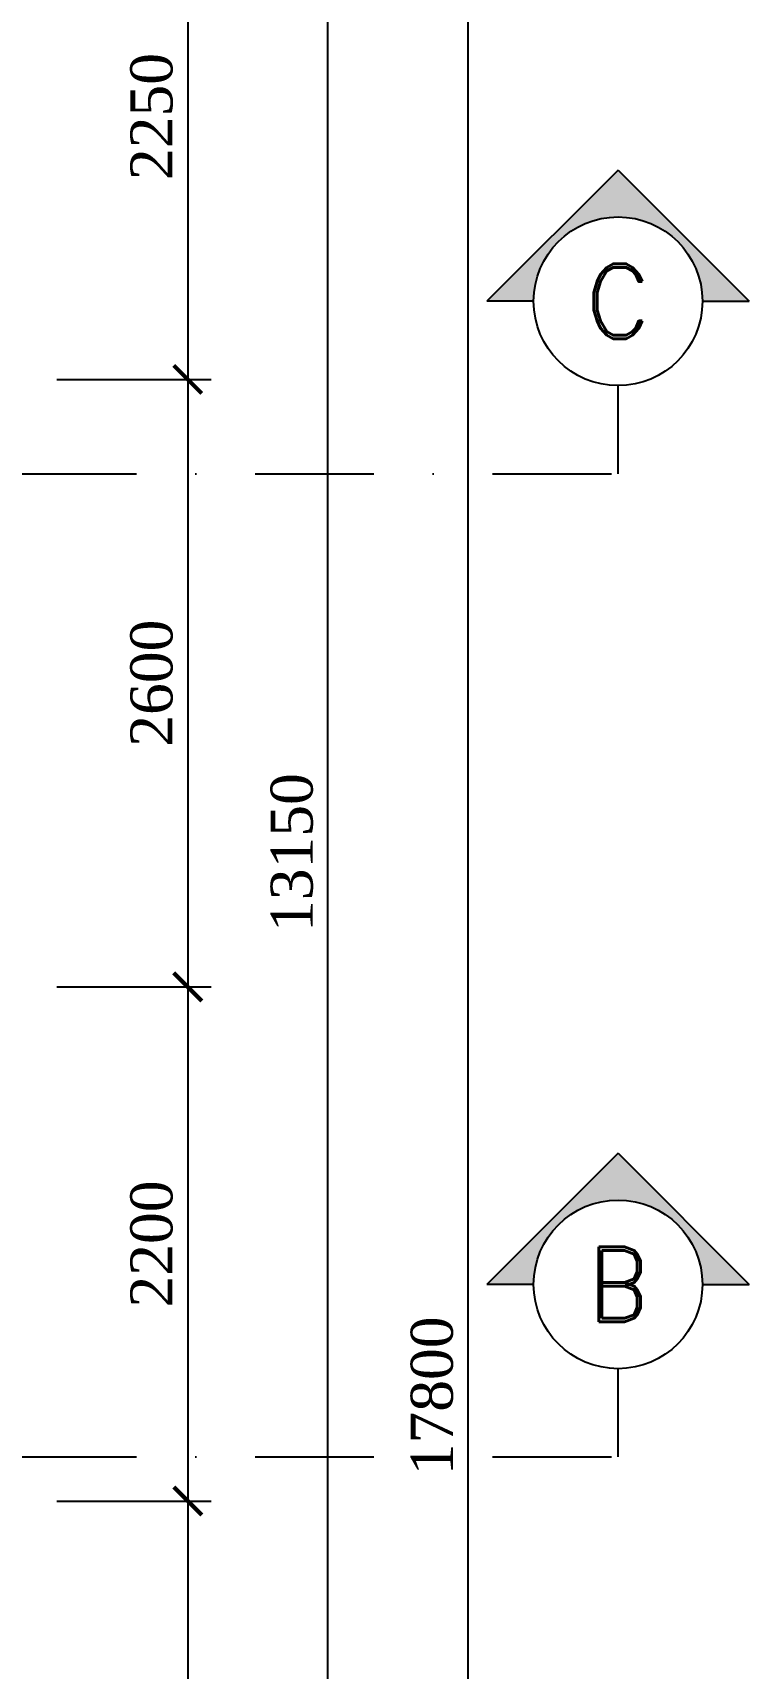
# Model space of a CAD drawing. Header units: millimetres. Extents: x -9564 to 494436, y -140371 to 4257.
# Drawn here: x 18715 to 21781, y -10018 to -3018 of the extents above; entities that cross this region are included whole.
import ezdxf
from ezdxf.enums import TextEntityAlignment as Align

# ---------------------------------------------------------------- set-up
doc = ezdxf.new("R2010")
doc.units = ezdxf.units.MM
doc.header["$MEASUREMENT"] = 0
doc.linetypes.add('DASHDOTX2', pattern=[50.8, 25.4, -12.7, 0, -12.7])
doc.layers.get('DEFPOINTS').update_dxf_attribs({"lineweight": 18})
doc.layers.add('1', color=5, linetype='Continuous')
doc.layers.add('DIM', color=1, linetype='Continuous', lineweight=5)
doc.styles.add('ROMAND', font='romand.shx', dxfattribs={"width": 0.7})
doc.styles.add('style2', font='times.ttf', dxfattribs={"height": 0.18})
doc.dimstyles.new('ISO-25', dxfattribs={"dimtxt": 0.18, "dimasz": 0.12, "dimexe": 0.1, "dimexo": 0.1, "dimgap": 0.0625, "dimtad": 1, "dimtoh": 1, "dimdec": 0, "dimlfac": 1000, "dimtxsty": 'style2', "dimblk": 'ARCHTICK', "dimcen": 0.15, "dimclrd": 1, "dimclre": 1, "dimclrt": 4, "dimadec": 0, "dimazin": 0, "dimtfac": 1, "dimtdec": 0, "dimtmove": 0, "dimatfit": 3, "dimldrblk": 'OBLIQUE', "dimfxl": 1, "dimarcsym": 0})

# ---------------------------------------------------------------- blocks, each defined once
blk = doc.blocks.new('_ArchTick')
at = {"color": 0, "linetype": 'ByBlock', "const_width": 0.15}
blk.add_lwpolyline([(-0.5, -0.5), (0.5, 0.5)], dxfattribs=at)
blk = doc.blocks.new('*D648')
at = {"layer": 'DEFPOINTS', "color": 0, "transparency": 16777216}
for p in [(222.5192, 166.5724), (222.5192, 164.3224), (223.18, 164.3224)]:
    blk.add_point(p, dxfattribs=at)
at = {"layer": 'DIM', "color": 1, "lineweight": -2, "transparency": 16777216}
for p, q in [((222.6192, 166.5724), (223.28, 166.5724)), ((223.18, 166.5724), (223.18, 164.3224)), ((222.6192, 164.3224), (223.28, 164.3224))]:
    blk.add_line(p, q, dxfattribs=at)
at = {"layer": 'DIM', "color": 1, "lineweight": -2, "transparency": 16777216, "xscale": 0.12, "yscale": 0.12, "zscale": 0.12}
for p, rotation in [((223.18, 166.5724), 90), ((223.18, 164.3224), 270)]:
    blk.add_blockref('_ArchTick', p, dxfattribs=dict(at, rotation=rotation))
at = {"layer": 'DIM', "color": 4, "transparency": 16777216, "insert": (223.0259, 165.4474), "char_height": 0.18, "attachment_point": 5, "rotation": 90, "style": 'style2'}
blk.add_mtext('2250', dxfattribs=at)
blk = doc.blocks.new('_Oblique')
at = {"color": 0, "linetype": 'ByBlock', "lineweight": -2}
blk.add_line((-0.5, -0.5), (0.5, 0.5), dxfattribs=at)
blk = doc.blocks.new('*D649')
at = {"layer": 'DEFPOINTS', "color": 0, "transparency": 16777216}
for p in [(222.5192, 164.3224), (222.5192, 161.7224), (223.18, 161.7224)]:
    blk.add_point(p, dxfattribs=at)
at = {"layer": 'DIM', "color": 1, "lineweight": -2, "transparency": 16777216}
for p, q in [((222.6192, 164.3224), (223.28, 164.3224)), ((223.18, 164.3224), (223.18, 161.7224)), ((222.6192, 161.7224), (223.28, 161.7224))]:
    blk.add_line(p, q, dxfattribs=at)
at = {"layer": 'DIM', "color": 1, "lineweight": -2, "transparency": 16777216, "xscale": 0.12, "yscale": 0.12, "zscale": 0.12}
for p, rotation in [((223.18, 164.3224), 90), ((223.18, 161.7224), 270)]:
    blk.add_blockref('_ArchTick', p, dxfattribs=dict(at, rotation=rotation))
at = {"layer": 'DIM', "color": 4, "transparency": 16777216, "insert": (223.0259, 163.0224), "char_height": 0.18, "attachment_point": 5, "rotation": 90, "style": 'style2'}
blk.add_mtext('2600', dxfattribs=at)
blk = doc.blocks.new('*D650')
at = {"layer": 'DEFPOINTS', "color": 0, "transparency": 16777216}
for p in [(222.5192, 161.7224), (222.5192, 159.5224), (223.18, 159.5224)]:
    blk.add_point(p, dxfattribs=at)
at = {"layer": 'DIM', "color": 1, "lineweight": -2, "transparency": 16777216}
for p, q in [((222.6192, 161.7224), (223.28, 161.7224)), ((223.18, 161.7224), (223.18, 159.5224)), ((222.6192, 159.5224), (223.28, 159.5224))]:
    blk.add_line(p, q, dxfattribs=at)
at = {"layer": 'DIM', "color": 1, "lineweight": -2, "transparency": 16777216, "xscale": 0.12, "yscale": 0.12, "zscale": 0.12}
for p, rotation in [((223.18, 161.7224), 90), ((223.18, 159.5224), 270)]:
    blk.add_blockref('_ArchTick', p, dxfattribs=dict(at, rotation=rotation))
at = {"layer": 'DIM', "color": 4, "transparency": 16777216, "insert": (223.0259, 160.6224), "char_height": 0.18, "attachment_point": 5, "rotation": 90, "style": 'style2'}
blk.add_mtext('2200', dxfattribs=at)
blk = doc.blocks.new('*D651')
at = {"layer": 'DEFPOINTS', "color": 0, "transparency": 16777216}
for p in [(222.5192, 159.5224), (222.5192, 155.7224), (223.18, 155.7224)]:
    blk.add_point(p, dxfattribs=at)
at = {"layer": 'DIM', "color": 1, "lineweight": -2, "transparency": 16777216}
for p, q in [((222.6192, 159.5224), (223.28, 159.5224)), ((223.18, 159.5224), (223.18, 155.7224)), ((222.6192, 155.7224), (223.28, 155.7224))]:
    blk.add_line(p, q, dxfattribs=at)
at = {"layer": 'DIM', "color": 1, "lineweight": -2, "transparency": 16777216, "xscale": 0.12, "yscale": 0.12, "zscale": 0.12}
for p, rotation in [((223.18, 159.5224), 90), ((223.18, 155.7224), 270)]:
    blk.add_blockref('_ArchTick', p, dxfattribs=dict(at, rotation=rotation))
at = {"layer": 'DIM', "color": 4, "transparency": 16777216, "insert": (223.0259, 157.6224), "char_height": 0.18, "attachment_point": 5, "rotation": 90, "style": 'style2'}
blk.add_mtext('3800', dxfattribs=at)
blk = doc.blocks.new('*D654')
at = {"layer": 'DEFPOINTS', "color": 0, "transparency": 16777216}
for p in [(223.18, 168.8724), (223.78, 168.8724), (223.18, 155.7224)]:
    blk.add_point(p, dxfattribs=at)
at = {"layer": 'DIM', "color": 1, "lineweight": -2, "transparency": 16777216}
for p, q in [((223.28, 168.8724), (223.88, 168.8724)), ((223.78, 155.7224), (223.78, 168.8724)), ((223.28, 155.7224), (223.88, 155.7224))]:
    blk.add_line(p, q, dxfattribs=at)
at = {"layer": 'DIM', "color": 1, "lineweight": -2, "transparency": 16777216, "xscale": 0.12, "yscale": 0.12, "zscale": 0.12}
for p, rotation in [((223.78, 168.8724), 90), ((223.78, 155.7224), 270)]:
    blk.add_blockref('_ArchTick', p, dxfattribs=dict(at, rotation=rotation))
at = {"layer": 'DIM', "color": 4, "transparency": 16777216, "insert": (223.6259, 162.2974), "char_height": 0.18, "attachment_point": 5, "rotation": 90, "style": 'style2'}
blk.add_mtext('13150', dxfattribs=at)
blk = doc.blocks.new('*D656')
at = {"layer": 'DEFPOINTS', "color": 0, "transparency": 16777216}
for p in [(223.78, 168.8724), (224.38, 168.8724), (223.78, 151.0724)]:
    blk.add_point(p, dxfattribs=at)
at = {"layer": 'DIM', "color": 1, "lineweight": -2, "transparency": 16777216}
for p, q in [((223.88, 168.8724), (224.48, 168.8724)), ((224.38, 151.0724), (224.38, 168.8724)), ((223.88, 151.0724), (224.48, 151.0724))]:
    blk.add_line(p, q, dxfattribs=at)
at = {"layer": 'DIM', "color": 1, "lineweight": -2, "transparency": 16777216, "xscale": 0.12, "yscale": 0.12, "zscale": 0.12}
for p, rotation in [((224.38, 168.8724), 90), ((224.38, 151.0724), 270)]:
    blk.add_blockref('_ArchTick', p, dxfattribs=dict(at, rotation=rotation))
at = {"layer": 'DIM', "color": 4, "transparency": 16777216, "insert": (224.2256, 159.9724), "char_height": 0.18, "attachment_point": 5, "rotation": 90, "style": 'style2'}
blk.add_mtext('17800', dxfattribs=at)
blk = doc.blocks.new('ARAH-4')
blk.add_hatch(color=8).paths.add_polyline_path([(-4.5, 0), (-7, 0), (0, -7), (7, 0), (4.5, 0, -1)])
at = {"color": 9}
for p, q in [((0, -7), (-7, 0)), ((-4.5, 0), (-7, 0)), ((0, -7), (7, 0)), ((4.5, 0), (7, 0))]:
    blk.add_line(p, q, dxfattribs=at)
blk.add_circle((0, 0), 4.5, dxfattribs=at)
at = {"color": 4, "style": 'ROMAND'}
blk.add_attdef('A', text='', height=4, dxfattribs=at).set_placement((0, 0), align=Align.MIDDLE_CENTER)
blk = doc.blocks.new('pot')
at = {"layer": '1', "linetype": 'DASHDOTX2', "ltscale": 0.02}
for points in [[(200.0932, 164.2958), (200.0932, 163.9187), (225.016, 163.9187), (225.016, 164.2958)], [(200.0932, 160.0886), (200.0932, 159.7115), (225.016, 159.7115), (225.016, 160.0886)]]:
    blk.add_lwpolyline(points, dxfattribs=at)
ref = blk.add_blockref('ARAH-4', (225.016, 164.6567), dxfattribs=dict(xscale=0.080219464717514, yscale=0.080219464717514, zscale=0.080219464717514, rotation=180))
ref.add_attrib('A', 'C', dxfattribs={"color": 4, "height": 0.3209, "style": 'ROMAND'}).set_placement((225.016, 164.6567), align=Align.MIDDLE_CENTER)
ref = blk.add_blockref('ARAH-4', (225.016, 160.4496), dxfattribs=dict(xscale=0.080219464717514, yscale=0.080219464717514, zscale=0.080219464717514, rotation=180))
ref.add_attrib('A', 'B', dxfattribs={"color": 4, "height": 0.3209, "style": 'ROMAND'}).set_placement((225.016, 160.4496), align=Align.MIDDLE_CENTER)
blk = doc.blocks.new('eshes')
at = {"layer": 'DIM'}
for base, p1, p2, picture, middle in [((223.78, 168.8724), (223.18, 155.7224), (223.18, 168.8724), '*D654', (223.6259, 162.2974)), ((224.38, 168.8724), (223.78, 151.0724), (223.78, 168.8724), '*D656', (224.2256, 159.9724)), ((223.18, 164.3224), (222.5192, 166.5724), (222.5192, 164.3224), '*D648', (223.0259, 165.4474)), ((223.18, 161.7224), (222.5192, 164.3224), (222.5192, 161.7224), '*D649', (223.0259, 163.0224)), ((223.18, 159.5224), (222.5192, 161.7224), (222.5192, 159.5224), '*D650', (223.0259, 160.6224)), ((223.18, 155.7224), (222.5192, 159.5224), (222.5192, 155.7224), '*D651', (223.0259, 157.6224))]:
    dim = blk.add_linear_dim(base=base, p1=p1, p2=p2, angle=90, dimstyle='ISO-25', dxfattribs=at)
    dim.commit()
    dim.dimension.update_dxf_attribs({"geometry": picture, "text_midpoint": middle})

msp = doc.modelspace()

# ---------------------------------------------------------------- block references
at = {"xscale": 999.9998119083025, "yscale": 999.9998119083025, "zscale": 999.9998119083025}
for name, p in [('pot', (-203796.8411, -168824.0698)), ('eshes', (-203801.8411, -168824.0698))]:
    msp.add_blockref(name, p, dxfattribs=at)

doc.saveas('drawing.dxf')
